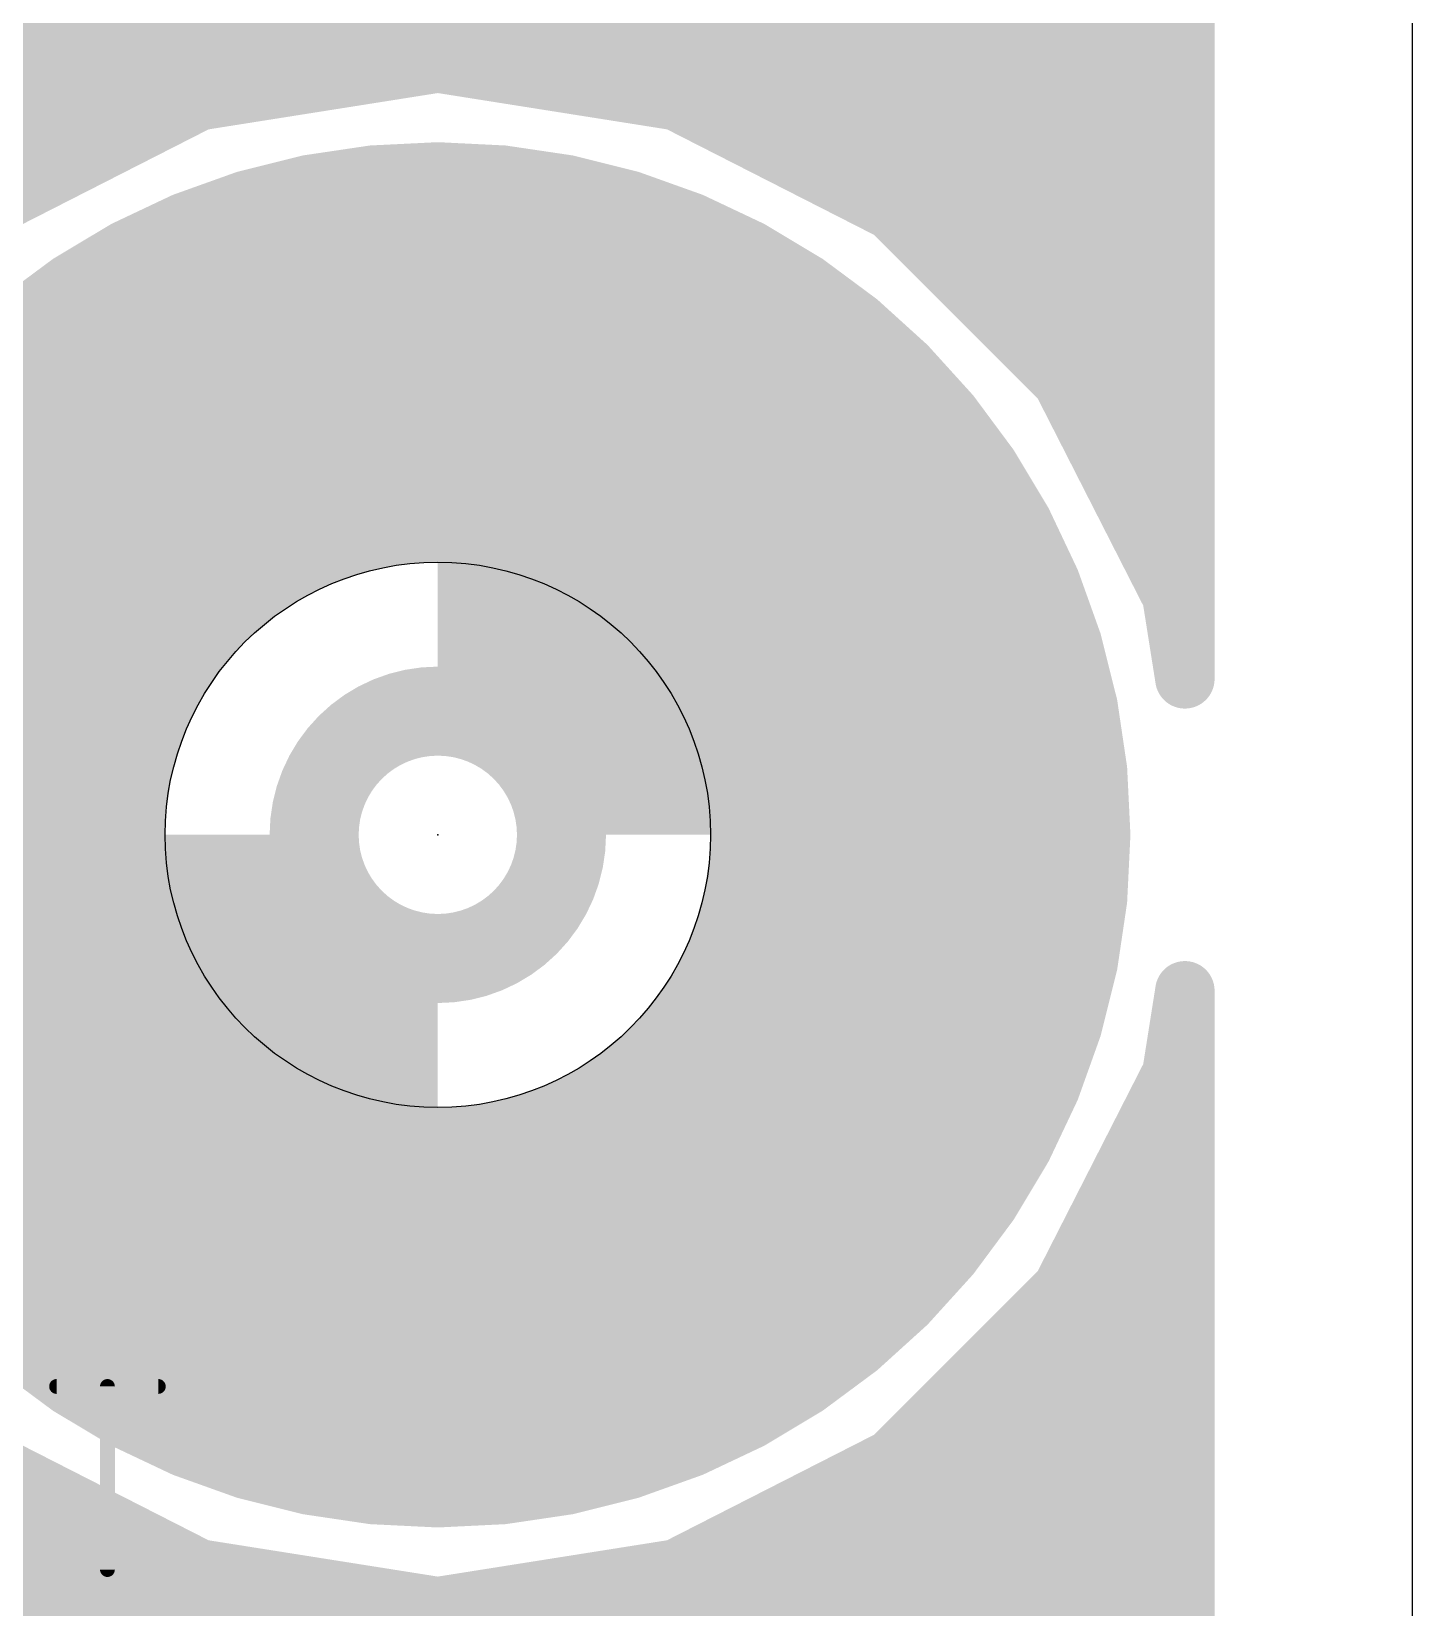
# Model space of a CAD drawing. Extents: x 1.3 to 54.7, y -2.9 to 42.9.
# Drawn here: x 47.57 to 54.66, y 10.51 to 18.6 of the extents above; entities that cross this region are included whole.
import ezdxf

# ---------------------------------------------------------------- set-up
doc = ezdxf.new("R2010")
doc.units = 0
for name, color, linetype in [('16', 132, 'CONTINUOUS'), ('20', 31, 'CONTINUOUS'), ('21', 253, 'CONTINUOUS'), ('23', 53, 'CONTINUOUS'), ('25', 253, 'CONTINUOUS'), ('39', 12, 'CONTINUOUS'), ('40', 132, 'CONTINUOUS'), ('41', 12, 'CONTINUOUS'), ('42', 132, 'CONTINUOUS'), ('43', 110, 'CONTINUOUS'), ('51', 253, 'CONTINUOUS')]:
    doc.layers.add(name, color=color, linetype=linetype)

msp = doc.modelspace()

# ---------------------------------------------------------------- linework, layer by layer
at = {"layer": '16', "const_width": 0.3048}
for points in [[(53.4926, 34.29), (53.4926, 15.2785)], [(40.1983, 18.5928), (53.4926, 18.5928)], [(49.657, 18.4404), (48.4326, 18.2465)], [(50.8814, 18.2465), (49.657, 18.4404)], [(49.657, 18.4404), (49.657, 18.4404)], [(40.4156, 18.288), (48.6948, 18.288)], [(48.4325, 18.2465), (47.328, 17.6836)], [(48.4326, 18.2465), (48.4325, 18.2465)], [(50.6192, 18.288), (53.4926, 18.288)], [(51.986, 17.6836), (50.8814, 18.2465)], [(50.8814, 18.2465), (50.8814, 18.2465)], [(40.5304, 17.9832), (47.9159, 17.9832)], [(51.3981, 17.9832), (53.4926, 17.9832)], [(52.8626, 16.807), (51.986, 17.6836)], [(51.986, 17.6836), (51.986, 17.6836)], [(51.9913, 17.6784), (53.4926, 17.6784)], [(52.2961, 17.3736), (53.4926, 17.3736)], [(52.6009, 17.0688), (53.4926, 17.0688)], [(53.4255, 15.7024), (52.8626, 16.807)], [(52.8626, 16.807), (52.8626, 16.807)], [(52.8846, 16.764), (53.4926, 16.764)], [(53.0399, 16.4592), (53.4926, 16.4592)], [(53.1952, 16.1544), (53.4926, 16.1544)], [(53.3505, 15.8496), (53.4926, 15.8496)], [(53.4926, 15.2785), (53.4255, 15.7024)], [(53.4255, 15.7024), (53.4255, 15.7024)], [(53.4504, 15.5448), (53.4926, 15.5448)], [(53.4255, 13.2536), (53.4926, 13.6775)], [(53.4926, 13.6775), (53.4926, 1.2926)], [(53.4504, 13.4112), (53.4926, 13.4112)], [(52.8626, 12.149), (53.4255, 13.2536)], [(53.4255, 13.2536), (53.4255, 13.2536)], [(53.3505, 13.1064), (53.4926, 13.1064)], [(53.1952, 12.8016), (53.4926, 12.8016)], [(53.0399, 12.4968), (53.4926, 12.4968)], [(51.986, 11.2724), (52.8626, 12.149)], [(52.8626, 12.149), (52.8626, 12.149)], [(52.8846, 12.192), (53.4926, 12.192)], [(52.6009, 11.8872), (53.4926, 11.8872)], [(52.2961, 11.5824), (53.4926, 11.5824)], [(47.328, 11.2724), (48.4325, 10.7095)], [(50.8814, 10.7095), (51.986, 11.2724)], [(51.986, 11.2724), (51.986, 11.2724)], [(51.9913, 11.2776), (53.4926, 11.2776)], [(10.8712, 10.9728), (47.9159, 10.9728)], [(51.3981, 10.9728), (53.4926, 10.9728)], [(48.4325, 10.7095), (48.4326, 10.7095)], [(48.4326, 10.7095), (49.657, 10.5156)], [(49.657, 10.5156), (50.8814, 10.7095)], [(50.8814, 10.7095), (50.8814, 10.7095)], [(10.8712, 10.668), (48.6948, 10.668)], [(50.6192, 10.668), (53.4926, 10.668)], [(49.657, 10.5156), (49.657, 10.5156)], [(10.8712, 10.3632), (53.4926, 10.3632)]]:
    msp.add_lwpolyline(points, dxfattribs=at)
at = {"layer": '16', "const_width": 0.1524}
for points in [[(53.4926, 18.5166, 1), (53.4926, 18.669)], [(49.6689, 18.5157, 1), (49.6451, 18.3651)], [(49.657, 18.5166, 1), (49.657, 18.3642)], [(49.6689, 18.3651, 1), (49.6451, 18.5157)], [(49.657, 18.3642, 1), (49.657, 18.5166)], [(48.4325, 18.3227, 1), (48.4325, 18.1703)], [(48.4206, 18.3217, 1), (48.4445, 18.1712)], [(48.4671, 18.1786, 1), (48.398, 18.3144)], [(48.4326, 18.1703, 1), (48.4326, 18.3227)], [(48.6948, 18.2118, 1), (48.6948, 18.3642)], [(50.6192, 18.3642, 1), (50.6192, 18.2118)], [(50.8814, 18.3227, 1), (50.8814, 18.1703)], [(50.916, 18.3144, 1), (50.8469, 18.1786)], [(50.8695, 18.1712, 1), (50.8934, 18.3217)], [(50.8814, 18.1703, 1), (50.8814, 18.3227)], [(53.4926, 18.2118, 1), (53.4926, 18.3642)], [(47.9159, 17.907, 1), (47.9159, 18.0594)], [(51.3981, 18.0594, 1), (51.3981, 17.907)], [(53.4926, 17.907, 1), (53.4926, 18.0594)], [(51.986, 17.7598, 1), (51.986, 17.6074)], [(52.0399, 17.7375, 1), (51.9322, 17.6298)], [(51.9913, 17.7546, 1), (51.9913, 17.6022)], [(51.9514, 17.6158, 1), (52.0206, 17.7515)], [(51.986, 17.6074, 1), (51.986, 17.7598)], [(53.4926, 17.6022, 1), (53.4926, 17.7546)], [(52.2961, 17.4498, 1), (52.2961, 17.2974)], [(53.4926, 17.2974, 1), (53.4926, 17.4498)], [(52.6009, 17.145, 1), (52.6009, 16.9926)], [(53.4926, 16.9926, 1), (53.4926, 17.145)], [(52.9388, 16.807, 1), (52.7864, 16.807)], [(52.9305, 16.8416, 1), (52.7948, 16.7724)], [(52.8846, 16.8402, 1), (52.8846, 16.6878)], [(52.8088, 16.7532, 1), (52.9165, 16.8609)], [(53.4926, 16.6878, 1), (53.4926, 16.8402)], [(52.7864, 16.807, 1), (52.9388, 16.807)], [(53.0399, 16.5354, 1), (53.0399, 16.383)], [(53.4926, 16.383, 1), (53.4926, 16.5354)], [(53.1952, 16.2306, 1), (53.1952, 16.0782)], [(53.4926, 16.0782, 1), (53.4926, 16.2306)], [(53.3505, 15.9258, 1), (53.3505, 15.7734)], [(53.4926, 15.7734, 1), (53.4926, 15.9258)], [(53.5007, 15.7144, 1), (53.3502, 15.6905)], [(53.5017, 15.7024, 1), (53.3493, 15.7024)], [(53.3493, 15.7024, 1), (53.5017, 15.7024)], [(53.3576, 15.6679, 1), (53.4934, 15.737)], [(53.4504, 15.621, 1), (53.4504, 15.4686)], [(53.4926, 15.4686, 1), (53.4926, 15.621)], [(53.4164, 15.2785, 1), (53.5688, 15.2785)], [(53.4173, 15.2666, 1), (53.5679, 15.2905)], [(53.5688, 13.6775, 1), (53.4164, 13.6775)], [(53.5679, 13.6655, 1), (53.4173, 13.6894)], [(53.4504, 13.4874, 1), (53.4504, 13.335)], [(53.4926, 13.335, 1), (53.4926, 13.4874)], [(53.5017, 13.2536, 1), (53.3493, 13.2536)], [(53.4934, 13.219, 1), (53.3576, 13.2881)], [(53.3502, 13.2655, 1), (53.5007, 13.2416)], [(53.3493, 13.2536, 1), (53.5017, 13.2536)], [(53.3505, 13.1826, 1), (53.3505, 13.0302)], [(53.4926, 13.0302, 1), (53.4926, 13.1826)], [(53.1952, 12.8778, 1), (53.1952, 12.7254)], [(53.4926, 12.7254, 1), (53.4926, 12.8778)], [(53.0399, 12.573, 1), (53.0399, 12.4206)], [(53.4926, 12.4206, 1), (53.4926, 12.573)], [(52.9388, 12.149, 1), (52.7864, 12.149)], [(52.8846, 12.2682, 1), (52.8846, 12.1158)], [(52.9165, 12.0951, 1), (52.8088, 12.2028)], [(53.4926, 12.1158, 1), (53.4926, 12.2682)], [(52.7864, 12.149, 1), (52.9388, 12.149)], [(52.7948, 12.1836, 1), (52.9305, 12.1144)], [(52.6009, 11.9634, 1), (52.6009, 11.811)], [(53.4926, 11.811, 1), (53.4926, 11.9634)], [(52.2961, 11.6586, 1), (52.2961, 11.5062)], [(53.4926, 11.5062, 1), (53.4926, 11.6586)], [(51.986, 11.3486, 1), (51.986, 11.1962)], [(51.9913, 11.3538, 1), (51.9913, 11.2014)], [(52.0206, 11.2045, 1), (51.9514, 11.3402)], [(51.986, 11.1962, 1), (51.986, 11.3486)], [(53.4926, 11.2014, 1), (53.4926, 11.3538)], [(51.9322, 11.3262, 1), (52.0399, 11.2185)], [(47.9159, 10.8966, 1), (47.9159, 11.049)], [(51.3981, 11.049, 1), (51.3981, 10.8966)], [(53.4926, 10.8966, 1), (53.4926, 11.049)], [(48.4325, 10.7857, 1), (48.4325, 10.6333)], [(48.4445, 10.7848, 1), (48.4206, 10.6343)], [(48.398, 10.6416, 1), (48.4671, 10.7774)], [(48.4326, 10.6333, 1), (48.4326, 10.7857)], [(50.8814, 10.7857, 1), (50.8814, 10.6333)], [(50.8469, 10.7774, 1), (50.916, 10.6416)], [(50.8934, 10.6343, 1), (50.8695, 10.7848)], [(50.8814, 10.6333, 1), (50.8814, 10.7857)], [(48.6948, 10.5918, 1), (48.6948, 10.7442)], [(50.6192, 10.7442, 1), (50.6192, 10.5918)], [(53.4926, 10.5918, 1), (53.4926, 10.7442)], [(49.657, 10.5918, 1), (49.657, 10.4394)], [(49.6451, 10.5909, 1), (49.6689, 10.4403)], [(49.6451, 10.4403, 1), (49.6689, 10.5909)], [(49.657, 10.4394, 1), (49.657, 10.5918)], [(53.4926, 10.287, 1), (53.4926, 10.4394)]]:
    msp.add_lwpolyline(points, format="xyb", dxfattribs=at)
at = {"layer": '20'}
msp.add_line((54.661, 0.127), (54.661, 35.677), dxfattribs=at)
msp.add_circle((49.657, 14.478), 1.4, dxfattribs=at)
at = {"layer": '21'}
for points, const_width in [([(49.657, 11.557, 1), (49.657, 17.399, 1), (49.657, 11.557)], 0.1524), ([(49.657, 12.978, 1), (49.657, 15.978, 1), (49.657, 12.978)], 0.2032)]:
    msp.add_lwpolyline(points, format="xyb", dxfattribs=dict(at, const_width=const_width))
at = {"layer": '23'}
msp.add_point((49.657, 14.478), dxfattribs=at)
at = {"layer": '25', "const_width": 0.0762}
for points in [[(47.6998, 11.6459), (48.2219, 11.6459)], [(47.9608, 10.7061), (47.9608, 11.6459)]]:
    msp.add_lwpolyline(points, dxfattribs=at)
at = {"layer": '25', "const_width": 0.0381}
for points in [[(47.6998, 11.665, 1), (47.6998, 11.6269)], [(47.9799, 11.6459, 1), (47.9418, 11.6459)], [(48.2219, 11.6269, 1), (48.2219, 11.665)], [(47.9418, 10.7061, 1), (47.9799, 10.7061)]]:
    msp.add_lwpolyline(points, format="xyb", dxfattribs=at)
at = {"layer": '39', "const_width": 2.032}
msp.add_lwpolyline([(49.657, 11.938, 1), (49.657, 17.018, 1), (49.657, 11.938)], format="xyb", dxfattribs=at)
at = {"layer": '40', "const_width": 2.032}
msp.add_lwpolyline([(49.657, 11.938, 1), (49.657, 17.018, 1), (49.657, 11.938)], format="xyb", dxfattribs=at)
at = {"layer": '41', "const_width": 2.032}
msp.add_lwpolyline([(49.657, 11.938, 1), (49.657, 17.018, 1), (49.657, 11.938)], format="xyb", dxfattribs=at)
at = {"layer": '42', "const_width": 2.032}
msp.add_lwpolyline([(49.657, 11.938, 1), (49.657, 17.018, 1), (49.657, 11.938)], format="xyb", dxfattribs=at)
at = {"layer": '43', "const_width": 2.032}
msp.add_lwpolyline([(49.657, 11.938, 1), (49.657, 17.018, 1), (49.657, 11.938)], format="xyb", dxfattribs=at)
at = {"layer": '51'}
for points, const_width in [([(51.435, 14.478, 0.4142), (49.657, 16.256)], 2.286), ([(47.879, 14.478, 0.4142), (49.657, 12.7)], 2.286), ([(49.657, 13.843, 1), (49.657, 15.113, 1), (49.657, 13.843)], 0.4572)]:
    msp.add_lwpolyline(points, format="xyb", dxfattribs=dict(at, const_width=const_width))

doc.saveas('drawing.dxf')
